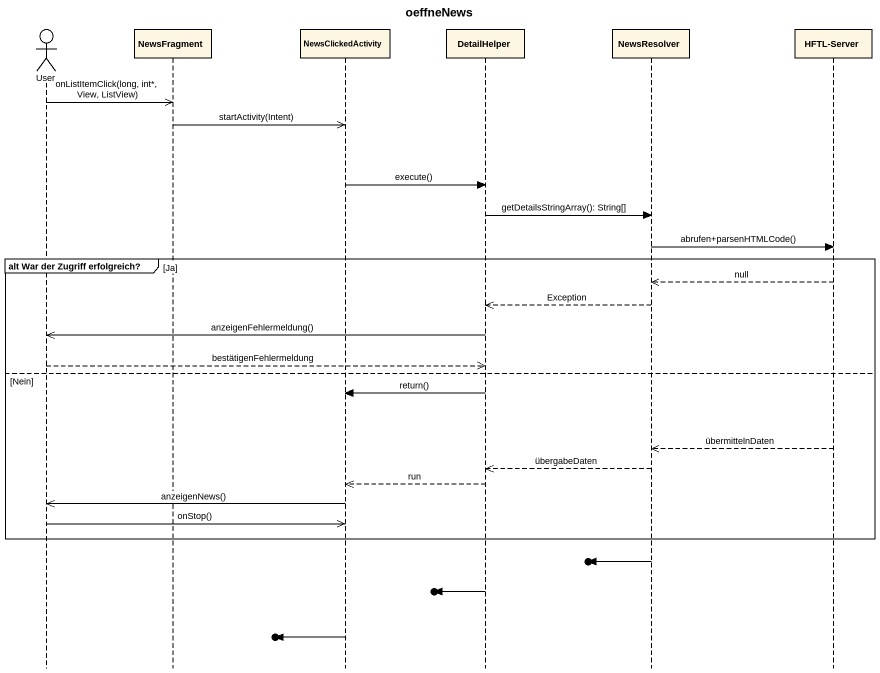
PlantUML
@startuml
title oeffneNews
hide footbox
actor User
participant NewsFragment
participant NewsClickedActivity
participant DetailHelper
participant NewsResolver
participant "HFTL-Server" as HFTL_Server

User ->> NewsFragment : onListItemClick(long, int*, View, ListView)
NewsFragment ->> NewsClickedActivity : startActivity(Intent)
NewsClickedActivity -> DetailHelper : execute()
DetailHelper -> NewsResolver : getDetailsStringArray(): String[]
NewsResolver -> HFTL_Server : abrufen+parsenHTMLCode()
group alt War der Zugriff erfolgreich? [Ja]
  HFTL_Server -->> NewsResolver : null
  NewsResolver -->> DetailHelper : Exception
  DetailHelper ->> User : anzeigenFehlermeldung()
  User -->> DetailHelper : bestätigenFehlermeldung
else Nein
  DetailHelper -> NewsClickedActivity : return()
  HFTL_Server -->> NewsResolver : übermittelnDaten
  NewsResolver -->> DetailHelper : übergabeDaten
  DetailHelper -->> NewsClickedActivity : run
  NewsClickedActivity ->> User : anzeigenNews()
  User ->> NewsClickedActivity : onStop()
end
[o<- NewsResolver
[o<- DetailHelper
[o<- NewsClickedActivity
@enduml
